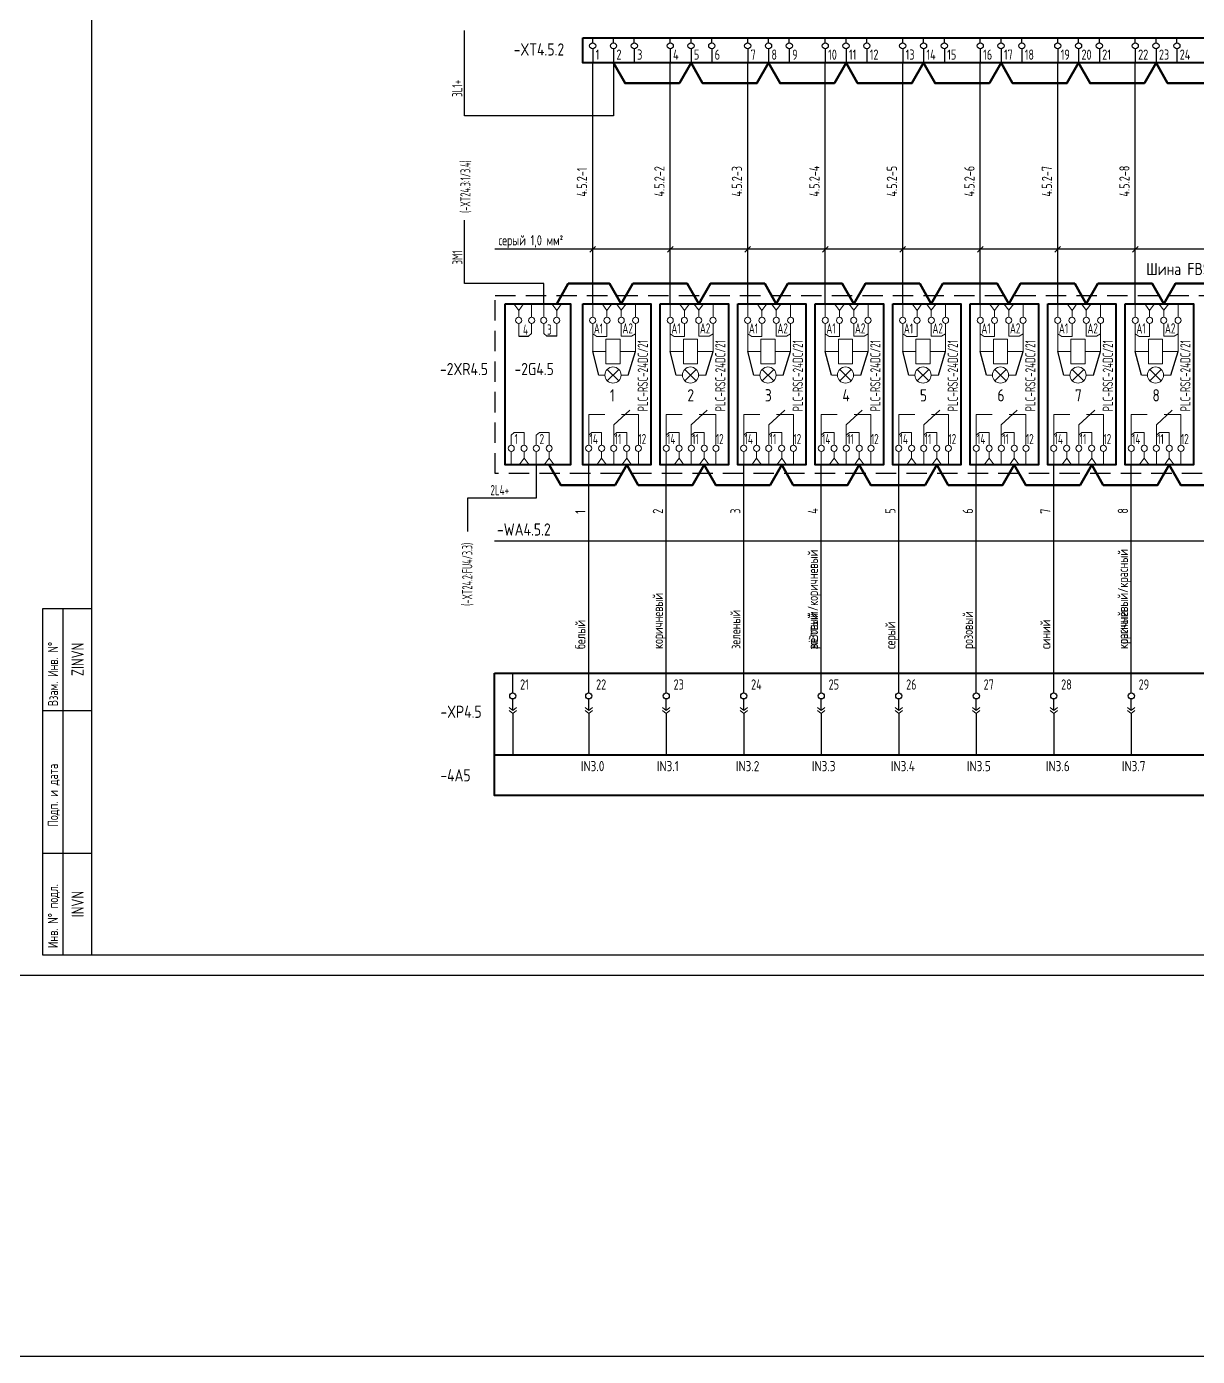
# Model space of a CAD drawing. Header units: millimetres. Extents: x 1235 to 19908, y 833 to 4314.
# Drawn here: x 8418 to 8705, y 1373 to 1699 of the extents above; entities that cross this region are included whole.
import ezdxf
from ezdxf.enums import TextEntityAlignment as Align

# ---------------------------------------------------------------- set-up
doc = ezdxf.new("R2010")
doc.units = ezdxf.units.MM
for name, pattern in [('DASHED2', [0.375, 0.25, -0.125]), ('K5LT32768', [0]), ('K5LT_THIN', [0])]:
    doc.linetypes.add(name, pattern=pattern)
doc.layers.add('EPLAN108', color=5, linetype='Continuous', lineweight=30)
doc.layers.add('КИА_МАРКИРОВКА', color=2, linetype='Continuous')
doc.layers.add('КИА_НАКЛЕЙКИ', color=1, linetype='Continuous')
doc.styles.add('GOST-A 3-1', font='', dxfattribs={"height": 3})
doc.styles.add('GOSTA-2.5-1', font='', dxfattribs={"width": 0.9, "height": 2.5})
doc.styles.add('ROMANS0-70', font='romans.shx', dxfattribs={"width": 0.7})
doc.styles.get('GOST-A 3-1').set_extended_font_data('GOST type A')
doc.styles.get('GOSTA-2.5-1').set_extended_font_data('GOST Type AU')

# ---------------------------------------------------------------- blocks, each defined once
blk = doc.blocks.new('A$C508D5767')
at = {"color": 0}
for p, q in [((4.5, 25.21), (4.5, 30)), ((23.13, 25.21), (23.13, 30)), ((42.13, 25.21), (42.13, 30)), ((61.13, 25.21), (61.13, 30)), ((80.13, 25.21), (80.13, 30)), ((99.13, 25.21), (99.13, 30)), ((118.13, 25.21), (118.13, 30)), ((137.13, 25.21), (137.13, 30)), ((156.13, 25.21), (156.13, 30)), ((4.5, 20.89), (4.5, 23.71)), ((23.13, 20.89), (23.13, 23.71)), ((42.13, 20.89), (42.13, 23.71)), ((61.13, 20.89), (61.13, 23.71)), ((80.13, 20.89), (80.13, 23.71)), ((99.13, 20.89), (99.13, 23.71)), ((118.13, 20.89), (118.13, 23.71)), ((137.13, 20.89), (137.13, 23.71)), ((156.13, 20.89), (156.13, 23.71)), ((4.5, 20.14), (4.5, 9.97)), ((23.13, 20.14), (23.13, 9.97)), ((42.13, 20.14), (42.13, 9.97)), ((61.13, 20.14), (61.13, 9.97)), ((80.13, 20.14), (80.13, 9.97)), ((99.13, 20.14), (99.13, 9.97)), ((118.13, 20.14), (118.13, 9.97)), ((137.13, 20.14), (137.13, 9.97)), ((156.13, 20.14), (156.13, 9.97))]:
    blk.add_line(p, q, dxfattribs=at)
at = {"lineweight": 18}
for p, q in [((4.5, 20.89), (3.61, 21.63)), ((4.5, 20.14), (3.61, 20.89)), ((4.5, 20.89), (5.39, 21.63)), ((4.5, 20.14), (5.39, 20.89)), ((23.13, 20.89), (22.24, 21.63)), ((23.13, 20.14), (22.24, 20.89)), ((23.13, 20.89), (24.02, 21.63)), ((23.13, 20.14), (24.02, 20.89)), ((42.13, 20.89), (41.24, 21.63)), ((42.13, 20.14), (41.24, 20.89)), ((42.13, 20.89), (43.02, 21.63)), ((42.13, 20.14), (43.02, 20.89)), ((61.13, 20.89), (60.24, 21.63)), ((61.13, 20.14), (60.24, 20.89)), ((61.13, 20.89), (62.02, 21.63)), ((61.13, 20.14), (62.02, 20.89)), ((80.13, 20.89), (79.24, 21.63)), ((80.13, 20.14), (79.24, 20.89)), ((80.13, 20.89), (81.02, 21.63)), ((80.13, 20.14), (81.02, 20.89)), ((99.13, 20.89), (98.24, 21.63)), ((99.13, 20.14), (98.24, 20.89)), ((99.13, 20.89), (100.02, 21.63)), ((99.13, 20.14), (100.02, 20.89)), ((118.13, 20.89), (117.24, 21.63)), ((118.13, 20.14), (117.24, 20.89)), ((118.13, 20.89), (119.02, 21.63)), ((118.13, 20.14), (119.02, 20.89)), ((137.13, 20.89), (136.24, 21.63)), ((137.13, 20.14), (136.24, 20.89)), ((137.13, 20.89), (138.02, 21.63)), ((137.13, 20.14), (138.02, 20.89)), ((156.13, 20.89), (155.24, 21.63)), ((156.13, 20.14), (155.24, 20.89)), ((156.13, 20.89), (157.02, 21.63)), ((156.13, 20.14), (157.02, 20.89))]:
    blk.add_line(p, q, dxfattribs=at)
at = {"color": 0, "lineweight": 40}
blk.add_line((0, 9.97), (371.67, 9.97), dxfattribs=at)
blk.add_lwpolyline([(0, 30), (371.67, 30), (371.67, 0), (0, 0)], close=True, dxfattribs=at)
at = {"color": 0}
for centre in [(4.5, 24.46), (23.13, 24.46), (42.13, 24.46), (61.13, 24.46), (80.13, 24.46), (99.13, 24.46), (118.13, 24.46), (137.13, 24.46), (156.13, 24.46)]:
    blk.add_circle(centre, 0.75, dxfattribs=at)
at = {"style": 'GOSTA-2.5-1', "width": 0.9}
for s, p in [('21', (6.3, 26)), ('22', (24.93, 26)), ('23', (43.93, 26)), ('24', (62.93, 26)), ('25', (81.93, 26)), ('26', (100.93, 26)), ('27', (119.93, 26)), ('28', (138.93, 26)), ('29', (157.93, 26))]:
    blk.add_text(s, height=2.5, dxfattribs=at).set_placement(p)
at = {"style": 'GOSTA-2.5-1'}
for s, p in [('IN3.0', (21.19, 5.98)), ('IN3.1', (39.82, 5.98)), ('IN3.2', (59.19, 5.98)), ('IN3.3', (77.82, 5.98)), ('IN3.4', (97.19, 5.98)), ('IN3.5', (115.82, 5.98)), ('IN3.6', (135.19, 5.98)), ('IN3.7', (153.82, 5.98))]:
    blk.add_text(s, height=2.5, dxfattribs=at).set_placement(p)
blk = doc.blocks.new('A$C2C8C317B')
at = {"color": 0}
for p, q in [((0, 0), (0, 39.44)), ((3.94, 21.99), (2.44, 27.76)), ((11.17, 21.99), (12.94, 27.76))]:
    blk.add_line(p, q, dxfattribs=at)
at = {"linetype": 'K5LT_THIN', "lineweight": 18}
for p, q in [((2.44, 36.15), (2.44, 39.44)), ((5.94, 37.86), (4.75, 39.44)), ((5.94, 37.86), (7.14, 39.44)), ((9.44, 37.88), (8.25, 39.45)), ((9.44, 37.88), (10.64, 39.45)), ((12.94, 36.15), (12.94, 39.44)), ((5.94, 36.15), (5.94, 37.86)), ((9.44, 36.17), (9.44, 37.88)), ((2.44, 34.65), (2.44, 27.76)), ((5.94, 34.65), (5.94, 31.48)), ((9.44, 34.67), (9.44, 31.52)), ((12.94, 34.65), (12.94, 27.76)), ((3.42, 31.48), (2.44, 32.07)), ((5.94, 31.48), (3.42, 31.48)), ((9.16, 30.76), (5.66, 30.76)), ((5.66, 30.76), (5.66, 24.76)), ((9.16, 24.76), (9.16, 30.76)), ((9.44, 31.52), (11.97, 31.52)), ((11.97, 31.52), (12.94, 32.12)), ((5.66, 27.76), (2.44, 27.76)), ((9.16, 27.76), (12.94, 27.76)), ((5.66, 24.76), (9.16, 24.76)), ((7.61, 9.79), (11.52, 13.36)), ((1.46, 4.79), (1.46, 12.35)), ((5.38, 12.35), (1.46, 12.35)), ((7.61, 4.79), (7.61, 9.79)), ((13.65, 12.35), (9.5, 12.35)), ((13.65, 12.35), (13.65, 4.79)), ((2.22, 7.93), (1.46, 7.29)), ((4.63, 7.93), (2.22, 7.93)), ((4.63, 4.79), (4.63, 7.93)), ((8.36, 7.93), (7.61, 7.29)), ((10.77, 7.93), (8.36, 7.93)), ((10.77, 4.79), (10.77, 7.93)), ((1.46, 3.29), (1.46, 0)), ((4.63, 3.29), (4.63, 1.58)), ((7.61, 3.29), (7.61, 0)), ((10.77, 3.29), (10.77, 1.58)), ((13.65, 3.29), (13.65, 0)), ((4.63, 1.58), (3.43, 0)), ((4.63, 1.58), (5.82, 0)), ((10.77, 1.58), (9.58, 0)), ((10.77, 1.58), (11.97, 0))]:
    blk.add_line(p, q, dxfattribs=at)
at = {"color": 0, "lineweight": 20}
for p, q in [((6.01, 23.39), (8.81, 20.59)), ((8.81, 23.39), (6.01, 20.59)), ((5.43, 21.99), (3.94, 21.99)), ((9.39, 21.99), (11.17, 21.99))]:
    blk.add_line(p, q, dxfattribs=at)
at = {"lineweight": 40}
blk.add_lwpolyline([(0, 39.44), (16.69, 39.44), (16.69, 0), (0, 0)], close=True, dxfattribs=at)
at = {"color": 0, "lineweight": 20}
blk.add_circle((7.41, 21.99), 1.98, dxfattribs=at)
at = {"linetype": 'K5LT32768', "lineweight": 18}
for centre, start, end in [((2.44, 35.4), 0, 180), ((5.94, 35.4), 0, 180), ((9.44, 35.42), 0, 180), ((12.94, 35.4), 0, 180), ((2.44, 35.4), 180, 0), ((5.94, 35.4), 180, 0), ((9.44, 35.42), 180, 0), ((12.94, 35.4), 180, 0), ((1.46, 4.04), 0, 180), ((1.46, 4.04), 180, 0), ((4.63, 4.04), 0, 180), ((4.63, 4.04), 180, 0), ((7.61, 4.04), 0, 180), ((7.61, 4.04), 180, 0), ((10.77, 4.04), 0, 180), ((10.77, 4.04), 180, 0), ((13.65, 4.04), 0, 180), ((13.65, 4.04), 180, 0)]:
    blk.add_arc(centre, 0.75, start, end, dxfattribs=at)
at = {"style": 'GOSTA-2.5-1', "width": 0.8}
for s, p in [('A1', (2.73, 32.17)), ('A2', (9.73, 32.19)), ('14', (1.68, 5.05)), ('11', (7.82, 5.05)), ('12', (13.64, 5.05))]:
    blk.add_text(s, height=2.5, dxfattribs=at).set_placement(p)
blk.add_text('PLC-RSC-24DC/21', height=2.5, rotation=90, dxfattribs=at).set_placement((15.97, 13.05))
blk = doc.blocks.new('A$C27D72B89')
at = {"linetype": 'K5LT_THIN', "lineweight": 18}
for p, q in [((3.3, 37.86), (2.11, 39.44)), ((3.3, 37.86), (4.5, 39.44)), ((6.47, 36.15), (6.47, 39.44)), ((9.44, 36.15), (9.44, 39.44)), ((12.61, 37.86), (11.41, 39.44)), ((12.61, 37.86), (13.8, 39.44)), ((3.3, 36.15), (3.3, 37.86)), ((12.61, 36.15), (12.61, 37.86)), ((3.3, 34.65), (3.3, 31.51)), ((6.47, 34.65), (6.47, 32.15)), ((9.44, 34.65), (9.44, 32.15)), ((12.61, 34.65), (12.61, 31.51)), ((5.71, 31.51), (6.47, 32.15)), ((10.2, 31.51), (9.44, 32.15)), ((2.22, 7.93), (1.47, 7.29)), ((1.47, 4.79), (1.47, 7.29)), ((4.63, 7.93), (2.22, 7.93)), ((4.63, 4.79), (4.63, 7.93)), ((8.36, 7.93), (7.61, 7.29)), ((7.61, 4.79), (7.61, 7.29)), ((10.77, 7.93), (8.36, 7.93)), ((10.77, 4.79), (10.77, 7.93)), ((1.47, 3.29), (1.47, 0)), ((4.63, 3.29), (4.63, 1.58)), ((7.61, 3.29), (7.61, 0)), ((10.77, 3.29), (10.77, 1.58)), ((4.63, 1.58), (3.44, 0)), ((4.63, 1.58), (5.83, 0)), ((10.77, 1.58), (9.58, 0)), ((10.77, 1.58), (11.97, 0))]:
    blk.add_line(p, q, dxfattribs=at)
at = {"color": 0}
for p, q in [((3.3, 31.51), (5.71, 31.51)), ((12.61, 31.51), (10.2, 31.51))]:
    blk.add_line(p, q, dxfattribs=at)
at = {"lineweight": 40}
blk.add_lwpolyline([(0, 39.44), (16, 39.44), (16, 0), (0, 0)], close=True, dxfattribs=at)
at = {"linetype": 'K5LT32768', "lineweight": 18}
for centre, start, end in [((3.3, 35.4), 0, 180), ((6.47, 35.4), 0, 180), ((9.44, 35.4), 0, 180), ((12.61, 35.4), 0, 180), ((3.3, 35.4), 180, 0), ((6.47, 35.4), 180, 0), ((9.44, 35.4), 180, 0), ((12.61, 35.4), 180, 0), ((1.47, 4.04), 0, 180), ((1.47, 4.04), 180, 0), ((4.63, 4.04), 0, 180), ((4.63, 4.04), 180, 0), ((7.61, 4.04), 0, 180), ((7.61, 4.04), 180, 0), ((10.77, 4.04), 0, 180), ((10.77, 4.04), 180, 0)]:
    blk.add_arc(centre, 0.75, start, end, dxfattribs=at)
at = {"style": 'GOSTA-2.5-1', "width": 0.8}
for s, p in [('4', (4.36, 31.88)), ('3', (10.26, 31.89)), ('1', (2.28, 5.05)), ('2', (8.42, 5.05))]:
    blk.add_text(s, height=2.5, dxfattribs=at).set_placement(p)
blk = doc.blocks.new('A$C09D55797')
at = {"color": 0}
for p, q in [((353.79, -1.59), (6.62, -1.59)), ((29.95, -2.3), (31.36, -0.89)), ((48.95, -2.3), (50.36, -0.89)), ((67.95, -2.3), (69.36, -0.89)), ((86.95, -2.3), (88.36, -0.89)), ((105.95, -2.3), (107.36, -0.89)), ((124.95, -2.3), (126.36, -0.89)), ((143.95, -2.3), (145.36, -0.89)), ((162.95, -2.3), (164.36, -0.89))]:
    blk.add_line(p, q, dxfattribs=at)
blk = doc.blocks.new('A$C6A6D7164')
at = {"color": 0}
for p, q in [((-5.1, 17.91), (-5.1, 19.16)), ((-5.1, 16.41), (-5.1, 12.99)), ((0, 17.91), (0, 19.16)), ((0, 16.41), (0, 12.99)), ((5.1, 17.91), (5.1, 19.16)), ((5.1, 16.41), (5.1, 12.99)), ((13.9, 17.91), (13.9, 19.16)), ((13.9, 16.41), (13.9, 12.99)), ((19, 17.91), (19, 19.16)), ((19, 16.41), (19, 12.99)), ((24.1, 17.91), (24.1, 19.16)), ((24.1, 16.41), (24.1, 12.99)), ((32.9, 17.91), (32.9, 19.16)), ((32.9, 16.41), (32.9, 12.99)), ((38, 17.91), (38, 19.16)), ((38, 16.41), (38, 12.99)), ((43.1, 17.91), (43.1, 19.16)), ((43.1, 16.41), (43.1, 12.99)), ((51.9, 17.91), (51.9, 19.16)), ((51.9, 16.41), (51.9, 12.99)), ((57, 17.91), (57, 19.16)), ((57, 16.41), (57, 12.99)), ((62.1, 17.91), (62.1, 19.16)), ((62.1, 16.41), (62.1, 12.99)), ((70.9, 17.91), (70.9, 19.16)), ((70.9, 16.41), (70.9, 12.99)), ((76, 17.91), (76, 19.16)), ((76, 16.41), (76, 12.99)), ((81.1, 17.91), (81.1, 19.16)), ((81.1, 16.41), (81.1, 12.99)), ((89.9, 17.91), (89.9, 19.16)), ((89.9, 16.41), (89.9, 12.99)), ((95, 17.91), (95, 19.16)), ((95, 16.41), (95, 12.99)), ((100.1, 17.91), (100.1, 19.16)), ((100.1, 16.41), (100.1, 12.99)), ((108.9, 17.91), (108.9, 19.16)), ((108.9, 16.41), (108.9, 12.99)), ((114, 17.91), (114, 19.16)), ((114, 16.41), (114, 12.99)), ((119.1, 17.91), (119.1, 19.16)), ((119.1, 16.41), (119.1, 12.99)), ((127.9, 17.91), (127.9, 19.16)), ((127.9, 16.41), (127.9, 12.99)), ((133, 17.91), (133, 19.16)), ((133, 16.41), (133, 12.99)), ((138.1, 17.91), (138.1, 19.16)), ((138.1, 16.41), (138.1, 12.99))]:
    blk.add_line(p, q, dxfattribs=at)
at = {"color": 0, "lineweight": 40}
blk.add_lwpolyline([(-7.54, 19.16), (329.24, 19.16), (329.24, 12.99), (-7.54, 12.99)], close=True, dxfattribs=at)
at = {"color": 0}
for centre in [(-5.1, 17.16), (0, 17.16), (5.1, 17.16), (13.9, 17.16), (19, 17.16), (24.1, 17.16), (32.9, 17.16), (38, 17.16), (43.1, 17.16), (51.9, 17.16), (57, 17.16), (62.1, 17.16), (70.9, 17.16), (76, 17.16), (81.1, 17.16), (89.9, 17.16), (95, 17.16), (100.1, 17.16), (108.9, 17.16), (114, 17.16), (119.1, 17.16), (127.9, 17.16), (133, 17.16), (138.1, 17.16)]:
    blk.add_circle(centre, 0.75, dxfattribs=at)
at = {"style": 'GOSTA-2.5-1', "width": 0.9}
for s, p in [('1', (-4.39, 13.76)), ('2', (0.71, 13.76)), ('3', (5.8, 13.76)), ('4', (14.61, 13.76)), ('5', (19.71, 13.76)), ('6', (24.8, 13.76)), ('7', (33.61, 13.76)), ('8', (38.71, 13.76)), ('9', (43.8, 13.76)), ('10', (52.61, 13.76)), ('11', (57.71, 13.76)), ('12', (62.8, 13.76)), ('13', (71.61, 13.76)), ('14', (76.71, 13.76)), ('15', (81.8, 13.76)), ('16', (90.61, 13.76)), ('17', (95.71, 13.76)), ('18', (100.8, 13.76)), ('19', (109.61, 13.76)), ('20', (114.71, 13.76)), ('21', (119.8, 13.76)), ('22', (128.61, 13.76)), ('23', (133.71, 13.76)), ('24', (138.8, 13.76))]:
    blk.add_text(s, height=2.5, dxfattribs=at).set_placement(p)

msp = doc.modelspace()

# ---------------------------------------------------------------- linework, layer by layer
for p, q in [((8434, 1471.39), (8434, 1881.39)), ((8422, 1471.39), (8422, 1556.39)), ((8422, 1556.39), (8434, 1556.39)), ((8427, 1471.39), (8427, 1556.39)), ((8422, 1531.39), (8434, 1531.39)), ((8422, 1496.39), (8434, 1496.39)), ((8427, 1496.39), (8434, 1496.39)), ((8434, 1471.39), (8422, 1471.39)), ((9003, 1471.39), (8434, 1471.39)), ((9008, 1466.39), (8414, 1466.39))]:
    msp.add_line(p, q)
at = {"color": 1}
for p, q in [((8525.31, 1677.17), (8525.31, 1698.12)), ((8561.87, 1690.16), (8561.87, 1677.17)), ((8561.87, 1677.17), (8525.31, 1677.17)), ((8526.12, 1583.43), (8526.12, 1575.26))]:
    msp.add_line(p, q, dxfattribs=at)
at = {"color": 252}
for p, q in [((8556.77, 1631.05), (8556.77, 1690.16)), ((8575.77, 1631.05), (8575.77, 1690.16)), ((8594.77, 1631.05), (8594.77, 1690.16)), ((8613.77, 1631.05), (8613.77, 1690.16)), ((8632.77, 1631.05), (8632.77, 1690.16)), ((8651.77, 1631.05), (8651.77, 1690.16)), ((8670.77, 1631.05), (8670.77, 1690.16)), ((8689.77, 1631.05), (8689.77, 1690.16))]:
    msp.add_line(p, q, dxfattribs=at)
at = {"color": 4}
for p, q in [((8525.31, 1636.05), (8525.31, 1651.62)), ((8544.77, 1636.05), (8525.31, 1636.05)), ((8544.77, 1631.05), (8544.77, 1636.05))]:
    msp.add_line(p, q, dxfattribs=at)
at = {"color": 0}
for p, q in [((8555.79, 1540.48), (8555.79, 1591.61)), ((8574.79, 1540.48), (8574.79, 1591.61)), ((8593.79, 1540.48), (8593.79, 1591.61)), ((8612.79, 1540.48), (8612.79, 1591.61)), ((8631.79, 1540.48), (8631.79, 1591.61)), ((8650.79, 1540.48), (8650.79, 1591.61)), ((8669.79, 1540.48), (8669.79, 1591.61)), ((8688.79, 1540.48), (8688.79, 1591.61)), ((8532.67, 1572.98), (8880.14, 1572.98))]:
    msp.add_line(p, q, dxfattribs=at)
at = {"color": 1, "lineweight": 50}
for points in [[(8561.87, 1690.16), (8564.71, 1685.16), (8578.03, 1685.16), (8580.87, 1690.16)], [(8580.87, 1690.16), (8583.71, 1685.16), (8597.03, 1685.16), (8599.87, 1690.16)], [(8599.87, 1690.16), (8602.71, 1685.16), (8616.03, 1685.16), (8618.87, 1690.16)], [(8618.87, 1690.16), (8621.71, 1685.16), (8635.03, 1685.16), (8637.87, 1690.16)], [(8637.87, 1690.16), (8640.71, 1685.16), (8654.03, 1685.16), (8656.87, 1690.16)], [(8656.87, 1690.16), (8659.71, 1685.16), (8673.03, 1685.16), (8675.87, 1690.16)], [(8675.87, 1690.16), (8678.71, 1685.16), (8692.03, 1685.16), (8694.87, 1690.16)], [(8694.87, 1690.16), (8697.71, 1685.16), (8746.82, 1685.16), (8749.66, 1690.16)], [(8565.1, 1591.61), (8562.26, 1586.61), (8548.94, 1586.61), (8546.1, 1591.61)], [(8584.1, 1591.61), (8581.26, 1586.61), (8567.94, 1586.61), (8565.1, 1591.61)], [(8603.1, 1591.61), (8600.26, 1586.61), (8586.94, 1586.61), (8584.1, 1591.61)], [(8622.1, 1591.61), (8619.26, 1586.61), (8605.94, 1586.61), (8603.1, 1591.61)], [(8641.1, 1591.61), (8638.26, 1586.61), (8624.94, 1586.61), (8622.1, 1591.61)], [(8660.1, 1591.61), (8657.26, 1586.61), (8643.94, 1586.61), (8641.1, 1591.61)], [(8679.1, 1591.61), (8676.26, 1586.61), (8662.94, 1586.61), (8660.1, 1591.61)], [(8698.1, 1591.61), (8695.26, 1586.61), (8681.94, 1586.61), (8679.1, 1591.61)], [(8752.89, 1591.61), (8750.05, 1586.61), (8700.94, 1586.61), (8698.1, 1591.61)]]:
    msp.add_lwpolyline(points, dxfattribs=at)
at = {"color": 4, "lineweight": 50}
for points in [[(8563.77, 1631.05), (8560.93, 1636.05), (8550.78, 1636.05), (8547.94, 1631.05)], [(8582.77, 1631.05), (8579.93, 1636.05), (8566.61, 1636.05), (8563.77, 1631.05)], [(8601.77, 1631.05), (8598.93, 1636.05), (8585.61, 1636.05), (8582.77, 1631.05)], [(8620.77, 1631.05), (8617.93, 1636.05), (8604.61, 1636.05), (8601.77, 1631.05)], [(8639.77, 1631.05), (8636.93, 1636.05), (8623.61, 1636.05), (8620.77, 1631.05)], [(8658.77, 1631.05), (8655.93, 1636.05), (8642.61, 1636.05), (8639.77, 1631.05)], [(8677.77, 1631.05), (8674.93, 1636.05), (8661.61, 1636.05), (8658.77, 1631.05)], [(8696.77, 1631.05), (8693.93, 1636.05), (8680.61, 1636.05), (8677.77, 1631.05)], [(8751.55, 1631.05), (8748.72, 1636.05), (8699.61, 1636.05), (8696.77, 1631.05)]]:
    msp.add_lwpolyline(points, dxfattribs=at)
at = {"color": 0, "linetype": 'DASHED2', "ltscale": 20}
msp.add_lwpolyline([(8532.87, 1633.08), (8893.7, 1633.08), (8893.7, 1589.45), (8532.87, 1589.45)], close=True, dxfattribs=at)
at = {"color": 1}
msp.add_lwpolyline([(8542.94, 1591.61), (8542.94, 1583.43), (8526.12, 1583.43)], dxfattribs=at)
at = {"layer": 'EPLAN108', "color": 2}
msp.add_lwpolyline([(1235.43, 2532.19), (19799.49, 2532.19), (19799.49, 1372.97), (1235.43, 1372.97)], close=True, dxfattribs=at)

# ---------------------------------------------------------------- block references
at = {"color": 0}
for name, p in [('A$C6A6D7164', (8561.87, 1677.17)), ('A$C09D55797', (8526.12, 1646.05)), ('A$C27D72B89', (8535.33, 1591.61)), ('A$C2C8C317B', (8554.33, 1591.61)), ('A$C2C8C317B', (8573.33, 1591.61)), ('A$C2C8C317B', (8592.33, 1591.61)), ('A$C2C8C317B', (8611.33, 1591.61)), ('A$C2C8C317B', (8630.33, 1591.61)), ('A$C2C8C317B', (8649.33, 1591.61)), ('A$C2C8C317B', (8668.33, 1591.61)), ('A$C2C8C317B', (8687.33, 1591.61)), ('A$C508D5767', (8532.67, 1510.48))]:
    msp.add_blockref(name, p, dxfattribs=at)

# ---------------------------------------------------------------- texts
at = {"style": 'GOSTA-2.5-1'}
for s, width, p in [('(-XT24.3:1/3.4)', 0.7, (8526.81, 1653.35)), ('1', 0.9, (8554.99, 1579.6)), ('2', 0.9, (8573.99, 1579.6)), ('3', 0.9, (8592.99, 1579.6)), ('4', 0.9, (8611.99, 1579.6)), ('5', 0.9, (8630.99, 1579.6)), ('6', 0.9, (8649.99, 1579.6)), ('7', 0.9, (8668.99, 1579.6)), ('8', 0.9, (8687.99, 1579.6)), ('(-XT24.2:FU4/3.3)', 0.7, (8527.26, 1557.01)), ('розовый/коричневый', 0.9, (8611.99, 1546.43)), ('коричневый/красный', 0.9, (8687.99, 1546.43)), ('коричневый', 0.9, (8573.99, 1546.43)), ('зеленый', 0.9, (8592.99, 1546.43)), ('розовый', 0.9, (8649.99, 1546.43)), ('красный', 0.9, (8687.99, 1546.43)), ('белый', 0.9, (8554.99, 1546.43)), ('жёлтый', 0.9, (8611.99, 1546.43)), ('серый', 0.9, (8630.99, 1546.43)), ('синий', 0.9, (8668.99, 1546.43))]:
    msp.add_text(s, height=2.5, rotation=90, dxfattribs=dict(at, width=width)).set_placement(p)
at = {"style": 'GOSTA-2.5-1', "width": 0.9}
msp.add_text('серый 1,0 мм²', height=2.5, dxfattribs=at).set_placement((8533.68, 1645.41))
at = {"style": 'GOST-A 3-1'}
for s, p in [('Шина FBST 500-PLCGY', (8692.48, 1638.1)), ('1', (8560.98, 1607.14)), ('2', (8579.98, 1607.14)), ('3', (8598.98, 1607.14)), ('4', (8617.98, 1607.14)), ('5', (8636.98, 1607.14)), ('6', (8655.98, 1607.14)), ('7', (8674.98, 1607.14)), ('8', (8693.98, 1607.14)), ('-XP4.5', (8519.44, 1529.54))]:
    msp.add_text(s, height=3, dxfattribs=at).set_placement(p)
at = {"style": 'ROMANS0-70', "width": 0.7}
for s, p in [('Взам. Инв. N%%d', (8426.46, 1532.39)), ('Подп. и дата', (8426.46, 1502.86)), ('Инв. N%%d подл.', (8426.46, 1473.09))]:
    msp.add_text(s, height=2.5, rotation=90, dxfattribs=at).set_placement(p, align=Align.BOTTOM_LEFT)
at = {"style": 'ROMANS0-70', "width": 0.7, "flags": 12}
for tag, p in [('ZINVN', (8430.5, 1543.89)), ('INVN', (8430.5, 1483.89))]:
    msp.add_attdef(tag, text='', height=3, rotation=90, dxfattribs=at).set_placement(p, align=Align.MIDDLE_CENTER)
at = {"layer": 'КИА_МАРКИРОВКА', "style": 'GOSTA-2.5-1'}
for s, width, p in [('3L1+', 0.8, (8524.8, 1681.81)), ('4.5.2-1', 0.9, (8555.37, 1657.37)), ('4.5.2-2', 0.9, (8574.37, 1657.37)), ('4.5.2-3', 0.9, (8593.37, 1657.37)), ('4.5.2-4', 0.9, (8612.37, 1657.37)), ('4.5.2-5', 0.9, (8631.37, 1657.37)), ('4.5.2-6', 0.9, (8650.37, 1657.37)), ('4.5.2-7', 0.9, (8669.37, 1657.37)), ('4.5.2-8', 0.9, (8688.37, 1657.37)), ('3M1', 0.8, (8524.84, 1640.69))]:
    msp.add_text(s, height=2.5, rotation=90, dxfattribs=dict(at, width=width)).set_placement(p)
at = {"layer": 'КИА_МАРКИРОВКА', "style": 'GOSTA-2.5-1', "width": 0.8}
msp.add_text('2L4+', height=2.5, dxfattribs=at).set_placement((8531.7, 1584.14))
at = {"layer": 'КИА_МАРКИРОВКА', "style": 'GOST-A 3-1'}
msp.add_text('-WA4.5.2', height=3, dxfattribs=at).set_placement((8533.31, 1574.24))
at = {"layer": 'КИА_НАКЛЕЙКИ', "style": 'GOST-A 3-1'}
for s, p in [('-XT4.5.2', (8537.4, 1691.94)), ('-2XR4.5', (8519.34, 1613.58)), ('-2G4.5', (8537.6, 1613.58)), ('-4A5', (8519.44, 1513.96))]:
    msp.add_text(s, height=3, dxfattribs=at).set_placement(p)

doc.saveas('drawing.dxf')
